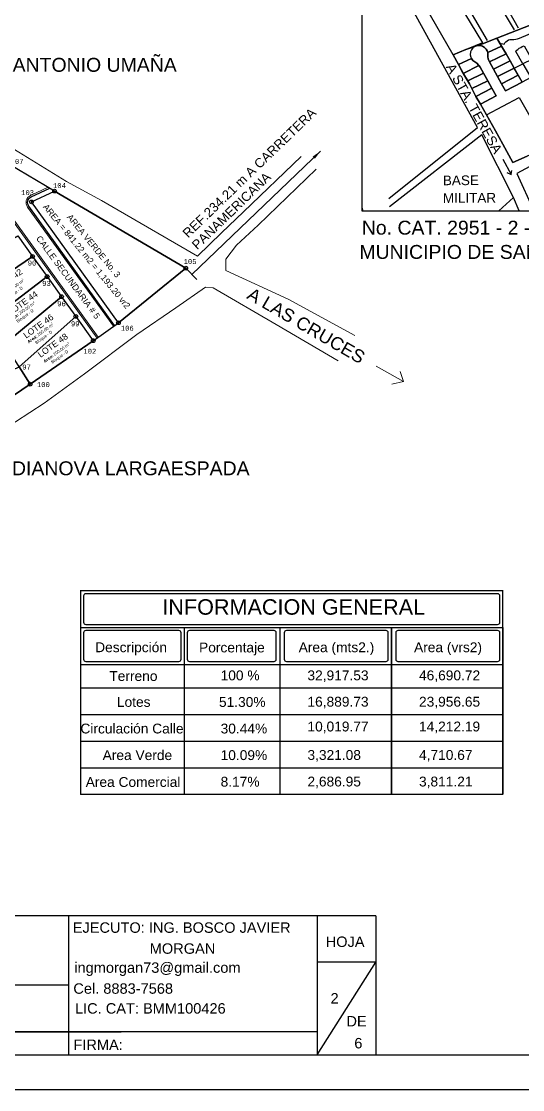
# Model space of a CAD drawing. Header units: millimetres. Extents: x 590482 to 595025, y 1306811 to 1308158.
# Drawn here: x 590818.2 to 590980.3, y 1306869.2 to 1307214.7 of the extents above; entities that cross this region are included whole.
import ezdxf
from ezdxf.enums import TextEntityAlignment as Align

# ---------------------------------------------------------------- set-up
doc = ezdxf.new("R2010")
doc.units = ezdxf.units.MM
doc.header["$PDMODE"] = 32
doc.header["$PDSIZE"] = 1.2
for name, color, linetype in [('2', 1, 'Continuous'), ('_CAMC_ACERA', 9, 'Continuous'), ('C-PROP-TEXT', 255, 'Continuous'), ('CAJETIN', 5, 'Continuous'), ('CERCO', 6, 'Continuous'), ('CIRCULO', 1, 'Continuous'), ('CVL_CUADCON_TX', 2, 'Continuous'), ('CVL_PUNTO', 2, 'Continuous'), ('CVL_PUNTO_NUM', 2, 'Continuous'), ('poligono', 4, 'Continuous'), ('POLIGONO MATRIZ REPLANTEO', 3, 'Continuous'), ('POLIGONO PLANO', 1, 'Continuous'), ('TEXT. FORMAT.', 3, 'Continuous'), ('TEXTO 2', 4, 'Continuous'), ('TEXTO 3', 2, 'Continuous')]:
    doc.layers.add(name, color=color, linetype=linetype)
for name, color, linetype, lineweight in [('_BORDILLOS Y CUNETAS', 252, 'Continuous', 20), ('_TEXTO', 3, 'Continuous', 25), ('COTAS', 40, 'Continuous', 5)]:
    doc.layers.add(name, color=color, linetype=linetype, lineweight=lineweight)
doc.styles.add('ARIAL', font='arial.ttf', dxfattribs={"width": 0.95, "height": 0.45})
doc.styles.add('CURVAS', font='arial.ttf', dxfattribs={"height": 1})
doc.styles.add('MONOTXT4', font='monotxt4.shx')
doc.styles.add('PUNTOS PI', font='arial.ttf', dxfattribs={"height": 2})
doc.styles.add('ROTULOS PI', font='arial.ttf', dxfattribs={"height": 3.5})
doc.styles.add('ST - ETIQUETAS', font='', dxfattribs={"height": 2.5})
doc.styles.get('ST - ETIQUETAS').set_extended_font_data('Roboto Thin')

msp = doc.modelspace()

# ---------------------------------------------------------------- linework, layer by layer
for p, q in [((590928.283, 1307303.416), (590928.283, 1307153.416)), ((590928.283, 1307153.416), (591115.783, 1307153.416))]:
    msp.add_line(p, q)
msp.add_lwpolyline([(591127.033, 1307314.666), (590496.283, 1307314.666), (590496.283, 1306869.166), (591127.033, 1306869.166)], close=True)
at = {"color": 7, "linetype": 'Continuous', "lineweight": 25}
for points in [[(590821.458, 1307156.306), (590828.946, 1307159.812), (590871.358, 1307134.889), (590849.586, 1307117.237)], [(590821.821, 1307138.686), (590803.031, 1307125.979), (590797.87, 1307134.199), (590817.055, 1307145.307)], [(590826.537, 1307132.136), (590808.01, 1307118.051), (590803.031, 1307125.979), (590821.821, 1307138.686)], [(590831.198, 1307125.662), (590812.823, 1307110.386), (590808.01, 1307118.051), (590826.537, 1307132.136)], [(590835.804, 1307119.264), (590817.486, 1307102.959), (590812.823, 1307110.386), (590831.198, 1307125.662)], [(590841.45, 1307111.423), (590821.001, 1307097.362), (590817.486, 1307102.959), (590835.804, 1307119.264)], [(590821.001, 1307097.362), (590801.145, 1307083.878), (590796.357, 1307093.064), (590817.486, 1307102.959)]]:
    msp.add_lwpolyline(points, close=True, dxfattribs=at)
at = {"layer": '2', "color": 1, "linetype": 'Continuous'}
msp.add_line((590928.283, 1307154.488), (590928.661, 1307153.416), dxfattribs=at)
at = {"layer": '_BORDILLOS Y CUNETAS'}
for points in [[(590847.959, 1307116.074), (590820.188, 1307154.648, -0.4698083), (590821.156, 1307158.373), (590826.856, 1307161.042)], [(590848.365, 1307116.365), (590820.593, 1307154.94, -0.4698083), (590821.368, 1307157.92), (590827.378, 1307160.734)], [(590843.077, 1307112.586), (590814.109, 1307152.822, 0.3607217), (590811.02, 1307153.626), (590774.411, 1307136.482, 0.4267178), (590773.254, 1307133.062), (590799.479, 1307082.747)], [(590799.896, 1307083.03), (590773.698, 1307133.293, -0.4267178), (590774.623, 1307136.029), (590811.232, 1307153.173, -0.3607217), (590813.703, 1307152.53), (590842.67, 1307112.295)]]:
    msp.add_lwpolyline(points, format="xyb", dxfattribs=at)
at = {"layer": '_CAMC_ACERA'}
msp.add_lwpolyline([(590848.365, 1307116.365), (590820.593, 1307154.94, -0.4698083), (590821.368, 1307157.92), (590827.378, 1307160.734)], format="xyb", dxfattribs=at)
at = {"layer": 'CAJETIN'}
msp.add_lwpolyline([(591115.783, 1307303.416), (590507.533, 1307303.416), (590507.533, 1306880.416), (591115.783, 1306880.416)], close=True, dxfattribs=at)
at = {"layer": 'CERCO', "color": 6}
for p, q in [((590838.29, 1307016.937), (590838.29, 1307008.412)), ((590869.161, 1307017.646), (590839, 1307017.646)), ((590869.87, 1307008.412), (590869.87, 1307016.937)), ((590871.859, 1307016.937), (590871.859, 1307008.412)), ((590899.921, 1307017.646), (590872.568, 1307017.646)), ((590900.631, 1307008.412), (590900.631, 1307016.937)), ((590903.192, 1307016.937), (590903.192, 1307008.412)), ((590936.148, 1307017.646), (590903.901, 1307017.646)), ((590936.857, 1307008.412), (590936.857, 1307016.937)), ((590939.275, 1307016.937), (590939.275, 1307008.412)), ((590972.231, 1307017.646), (590939.984, 1307017.646)), ((590972.94, 1307008.412), (590972.94, 1307016.937)), ((590839, 1307007.703), (590869.161, 1307007.703)), ((590872.568, 1307007.703), (590899.921, 1307007.703)), ((590903.901, 1307007.703), (590936.148, 1307007.703)), ((590939.984, 1307007.703), (590972.231, 1307007.703))]:
    msp.add_line(p, q, dxfattribs=at)
at = {"layer": 'CERCO', "lineweight": 13}
for points, elevation in [([(590726.052, 1307228.86), (590787.92, 1307190.248), (590797.451, 1307184.628), (590817.411, 1307172.387), (590832.824, 1307162.923), (590844.137, 1307156.786), (590875.146, 1307138.791), (590882.954, 1307146.298), (590890.035, 1307153.069), (590908.682, 1307171.034)], -3.128), ([(590926.016, 1307113.07), (590904.517, 1307124.808), (590884.305, 1307134.081), (590884.332, 1307137.791), (590887.765, 1307142.307), (590894.778, 1307148.842), (590913.578, 1307166.872)], -3.782), ([(590811.674, 1307082.137), (590825.536, 1307091.266), (590838.586, 1307100.734), (590855.584, 1307113.409), (590868.111, 1307122.015), (590877.76, 1307128.691), (590880.223, 1307128.513), (590900.624, 1307116.685), (590920.685, 1307104.928)], -460.616)]:
    msp.add_lwpolyline(points, dxfattribs=dict(at, elevation=elevation))
at = {"layer": 'CERCO', "color": 6}
for centre, start, end in [((590839, 1307016.937), 90, 180), ((590869.161, 1307016.937), 0, 90), ((590872.568, 1307016.937), 90, 180), ((590899.921, 1307016.937), 0, 90), ((590903.901, 1307016.937), 90, 180), ((590936.148, 1307016.937), 0, 90), ((590939.984, 1307016.937), 90, 180), ((590972.231, 1307016.937), 0, 90), ((590839, 1307008.412), 180, 270), ((590869.161, 1307008.412), 270, 0), ((590872.568, 1307008.412), 180, 270), ((590899.921, 1307008.412), 270, 0), ((590903.901, 1307008.412), 180, 270), ((590936.148, 1307008.412), 270, 0), ((590939.984, 1307008.412), 180, 270), ((590972.231, 1307008.412), 270, 0)]:
    msp.add_arc(centre, 0.709, start, end, dxfattribs=at)
at = {"layer": 'CIRCULO'}
for p, q in [((590837.296, 1307030.573), (590973.935, 1307030.573)), ((590837.296, 1307030.573), (590837.296, 1306964.712)), ((590870.865, 1307018.641), (590870.865, 1306964.712)), ((590901.768, 1307018.641), (590901.768, 1306964.712)), ((590937.851, 1307018.641), (590937.851, 1306964.712)), ((590973.935, 1307018.641), (590973.935, 1306964.712)), ((590932.809, 1306910.416), (590913.91, 1306910.416)), ((590913.91, 1306880.416), (590932.809, 1306910.416)), ((590833.421, 1306902.916), (590694.709, 1306902.916)), ((590507.99, 1306887.916), (590850.5, 1306887.916)), ((590850.5, 1306887.916), (590563.832, 1306887.916)), ((590913.91, 1306887.916), (590850.5, 1306887.916))]:
    msp.add_line(p, q, dxfattribs=at)
at = {"layer": 'CIRCULO', "color": 1, "linetype": 'Continuous'}
for p, q in [((590838.29, 1307028.869), (590838.29, 1307020.344)), ((590972.231, 1307029.579), (590839, 1307029.579)), ((590972.94, 1307020.344), (590972.94, 1307028.869)), ((590839, 1307019.635), (590972.231, 1307019.635))]:
    msp.add_line(p, q, dxfattribs=at)
at = {"layer": 'CIRCULO'}
for points in [[(590982.789, 1307213.435), (590972.019, 1307209.308), (590967.333, 1307207.463), (590961.905, 1307205.588), (590957.802, 1307203.906), (590959.543, 1307200.725), (590961.214, 1307197.709), (590963.126, 1307194.457), (590963.903, 1307192.958), (590964.126, 1307192.519), (590965.208, 1307190.442), (590966.645, 1307187.986), (590968.609, 1307184.522), (590971.546, 1307179.296), (590973.928, 1307175.006), (590977.158, 1307169.073), (590981.759, 1307171.085)], [(590982.789, 1307213.435), (590972.019, 1307209.308), (590972.957, 1307207.676), (590974.382, 1307207.332), (590974.595, 1307207.774), (590974.85, 1307208.108), (590975.277, 1307208.471), (590975.714, 1307208.695), (590976.188, 1307208.819), (590976.608, 1307208.843), (590977.01, 1307208.827), (590977.452, 1307208.84), (590978.11, 1307208.924), (590978.648, 1307209.053), (590979.273, 1307209.275), (590991.841, 1307214.617)], [(590973.935, 1306964.712), (590973.935, 1307030.573)], [(590837.296, 1307018.641), (590973.935, 1307018.641)], [(590837.296, 1307006.715), (590973.935, 1307006.715)]]:
    msp.add_lwpolyline(points, dxfattribs=at)
for points in [[(590968.846, 1307205.181), (590968.524, 1307205.767), (590968.012, 1307206.312), (590967.377, 1307206.706), (590966.661, 1307206.92), (590965.757, 1307206.919), (590967.333, 1307207.463), (590972.019, 1307209.308), (590973.523, 1307206.693), (590969.01, 1307204.614)], [(590969.38, 1307202.064), (590969.38, 1307202.064), (590969.208, 1307202.644), (590969.093, 1307203.294), (590969.055, 1307203.843), (590969.01, 1307204.614), (590973.523, 1307206.693), (590974.168, 1307205.571), (590974.939, 1307204.231), (590969.565, 1307201.605)], [(590978.087, 1307204.918), (590978.481, 1307205.346), (590978.798, 1307205.653), (590979.228, 1307206.002), (590979.689, 1307206.307), (590980.178, 1307206.566), (590980.769, 1307206.821), (590983.296, 1307202.366), (590980.419, 1307200.973)], [(590964.248, 1307202.059), (590964.836, 1307201.622), (590965.467, 1307201.16), (590966.175, 1307200.446), (590961.119, 1307197.88), (590959.543, 1307200.725), (590963.765, 1307202.667)], [(590969.565, 1307201.605), (590974.939, 1307204.231), (590976.275, 1307201.91), (590970.855, 1307199.235)], [(590970.855, 1307199.235), (590976.275, 1307201.91), (590977.599, 1307199.607), (590972.15, 1307196.89)], [(590966.555, 1307199.931), (590967.641, 1307197.998), (590962.543, 1307195.456), (590961.214, 1307197.709), (590961.119, 1307197.88), (590966.175, 1307200.446)], [(590969.015, 1307195.51), (590963.903, 1307192.958), (590963.126, 1307194.457), (590962.543, 1307195.456), (590967.641, 1307197.998)], [(590972.15, 1307196.89), (590977.599, 1307199.607), (590978.894, 1307197.349), (590973.451, 1307194.533)], [(590980.2, 1307195.086), (590978.894, 1307197.349), (590977.599, 1307199.607), (590980.419, 1307200.973), (590982.971, 1307196.537)], [(590970.363, 1307193.069), (590965.208, 1307190.442), (590964.126, 1307192.519), (590963.903, 1307192.958), (590969.015, 1307195.51)], [(590974.729, 1307192.22), (590973.451, 1307194.533), (590978.894, 1307197.349), (590980.2, 1307195.086)], [(590971.707, 1307190.637), (590966.645, 1307187.986), (590965.208, 1307190.442), (590970.363, 1307193.069)], [(590977.158, 1307169.073), (590973.928, 1307175.006), (590971.546, 1307179.296), (590968.609, 1307184.522), (590979.139, 1307190.037), (590988.362, 1307173.978), (590985.564, 1307172.736), (590981.759, 1307171.085)]]:
    msp.add_lwpolyline(points, close=True, dxfattribs=at)
at = {"layer": 'CIRCULO', "elevation": -130.926}
msp.add_lwpolyline([(590957.802, 1307203.906), (590961.905, 1307205.588), (590964.822, 1307206.596), (590964.202, 1307206.122), (590963.727, 1307205.492), (590963.464, 1307204.841), (590963.383, 1307203.839), (590963.562, 1307203.086), (590963.765, 1307202.667), (590959.543, 1307200.725)], close=True, dxfattribs=at)
msp.add_lwpolyline([(590957.802, 1307203.906), (590961.905, 1307205.588), (590964.822, 1307206.596), (590964.202, 1307206.122), (590963.727, 1307205.492), (590963.464, 1307204.841), (590963.383, 1307203.839), (590963.562, 1307203.086), (590963.765, 1307202.667), (590959.543, 1307200.725)], close=True, dxfattribs=at)
at = {"layer": 'CIRCULO', "const_width": 0.365}
msp.add_lwpolyline([(590837.296, 1307030.573), (590973.935, 1307030.573), (590973.935, 1306964.712), (590837.296, 1306964.712)], close=True, dxfattribs=at)
at = {"layer": 'CIRCULO', "color": 1, "linetype": 'Continuous'}
for points in [[(590837.296, 1306999.105), (590973.935, 1306999.105)], [(590837.296, 1306990.507), (590973.935, 1306990.507)], [(590837.296, 1306981.909), (590973.935, 1306981.909)], [(590837.296, 1306973.31), (590973.935, 1306973.31)], [(590837.296, 1306964.712), (590973.935, 1306964.712)]]:
    msp.add_lwpolyline(points, dxfattribs=at)
at = {"layer": 'CIRCULO'}
for points in [[(590972.019, 1307209.308, 0), (590967.333, 1307207.463, 0), (590965.757, 1307206.919, 0), (590966.661, 1307206.92, 0), (590967.377, 1307206.706, 0), (590968.012, 1307206.312, 0), (590968.524, 1307205.767, 0), (590968.846, 1307205.181, 0), (590969.01, 1307204.614, 0), (590973.523, 1307206.693, 0), (590972.019, 1307209.308, 0)], [(590974.168, 1307205.571, 0), (590973.523, 1307206.693, 0), (590969.01, 1307204.614, 0), (590969.055, 1307203.843, 0), (590969.093, 1307203.294, 0), (590969.208, 1307202.644, 0), (590969.38, 1307202.064, 0), (590969.565, 1307201.605, 0), (590974.939, 1307204.231, 0), (590974.168, 1307205.571, 0)], [(590965.467, 1307201.16, 0), (590964.836, 1307201.622, 0), (590964.248, 1307202.059, 0), (590963.765, 1307202.667, 0), (590959.543, 1307200.725, 0), (590961.119, 1307197.88, 0), (590966.175, 1307200.446, 0), (590965.467, 1307201.16, 0)], [(590976.275, 1307201.91, 0), (590974.939, 1307204.231, 0), (590969.565, 1307201.605, 0), (590970.855, 1307199.235, 0), (590976.275, 1307201.91, 0)], [(590976.275, 1307201.91, 0), (590970.855, 1307199.235, 0), (590972.15, 1307196.89, 0), (590977.599, 1307199.607, 0), (590976.275, 1307201.91, 0)], [(590967.641, 1307197.998, 0), (590966.555, 1307199.931, 0), (590966.175, 1307200.446, 0), (590961.119, 1307197.88, 0), (590961.214, 1307197.709, 0), (590961.839, 1307196.663, 0), (590962.543, 1307195.456, 0), (590967.641, 1307197.998, 0)], [(590969.015, 1307195.51, 0), (590967.641, 1307197.998, 0), (590962.543, 1307195.456, 0), (590963.126, 1307194.457, 0), (590963.903, 1307192.958, 0), (590969.015, 1307195.51, 0)], [(590978.894, 1307197.349, 0), (590978.779, 1307197.55, 0), (590977.599, 1307199.607, 0), (590972.15, 1307196.89, 0), (590973.451, 1307194.533, 0), (590978.894, 1307197.349, 0)], [(590969.015, 1307195.51, 0), (590963.903, 1307192.958, 0), (590965.208, 1307190.442, 0), (590970.363, 1307193.069, 0), (590969.015, 1307195.51, 0)], [(590980.2, 1307195.086, 0), (590978.894, 1307197.349, 0), (590973.451, 1307194.533, 0), (590974.729, 1307192.22, 0), (590980.2, 1307195.086, 0)], [(590970.363, 1307193.069, 0), (590965.208, 1307190.442, 0), (590965.223, 1307190.412, 0), (590966.645, 1307187.986, 0), (590971.707, 1307190.637, 0), (590970.363, 1307193.069, 0)]]:
    msp.add_polyline3d(points, dxfattribs=at)
at = {"layer": 'CIRCULO', "color": 1, "linetype": 'Continuous'}
for centre, start, end in [((590839, 1307028.869), 90, 180), ((590972.231, 1307028.869), 0, 90), ((590839, 1307020.344), 180, 270), ((590972.231, 1307020.344), 270, 0)]:
    msp.add_arc(centre, 0.709, start, end, dxfattribs=at)
at = {"layer": 'COTAS', "color": 1}
for p, q in [((590873.328, 1307132.863), (590914.936, 1307172.734, -1.727)), ((590871.401, 1307134.844), (590874.903, 1307131.243))]:
    msp.add_line(p, q, dxfattribs=at)
at = {"layer": 'COTAS'}
for points in [[(590932.99, 1307103.208), (590941.764, 1307098.205)], [(590937.955, 1307097.318), (590941.764, 1307098.205), (590940.724, 1307101.42)]]:
    msp.add_lwpolyline(points, dxfattribs=at)
at = {"layer": 'COTAS', "color": 1}
msp.add_solid([(590912.433, 1307171.007, -1.727), (590913.129, 1307170.288, -1.727), (590914.936, 1307172.734, -1.727)], dxfattribs=at)
at = {"layer": 'CVL_CUADCON_TX'}
for points in [[(590973.951, 1307170.112), (590976.638, 1307165.192)], [(590975.207, 1307165.78), (590976.638, 1307165.192), (590976.817, 1307166.448)]]:
    msp.add_lwpolyline(points, dxfattribs=at)
at = {"layer": 'CVL_PUNTO', "color": 2}
for p in [(590828.946, 1307159.812), (590821.458, 1307156.306), (590821.821, 1307138.686), (590826.537, 1307132.136), (590871.358, 1307134.889), (590831.198, 1307125.662), (590835.804, 1307119.264), (590849.586, 1307117.237), (590841.45, 1307111.423), (590821.001, 1307097.362)]:
    msp.add_point(p, dxfattribs=at)
at = {"layer": 'poligono'}
for p, q in [((590932.809, 1306925.416), (590507.533, 1306925.416)), ((590833.421, 1306925.416), (590833.421, 1306880.416)), ((590913.91, 1306925.416), (590913.91, 1306880.416)), ((590932.809, 1306925.416), (590932.809, 1306880.416))]:
    msp.add_line(p, q, dxfattribs=at)
at = {"layer": 'poligono', "color": 4}
msp.add_lwpolyline([(590937.851, 1306964.712), (590937.851, 1307018.641)], dxfattribs=at)
at = {"layer": 'POLIGONO MATRIZ REPLANTEO', "color": 3, "linetype": 'Continuous', "lineweight": 25}
msp.add_lwpolyline([(590801.145, 1307083.878), (590821.001, 1307097.362), (590841.45, 1307111.423), (590849.586, 1307117.237), (590871.358, 1307134.889), (590828.946, 1307159.812), (590814.362, 1307168.442)], dxfattribs=at)
at = {"layer": 'POLIGONO PLANO'}
for points in [[(590937.078, 1307157.386), (590965.664, 1307180.393), (590943.487, 1307220.731), (590933.974, 1307238.977)], [(590979.008, 1307212.565), (590970.218, 1307228.016), (590978.818, 1307231.538), (590987.158, 1307216.335)], [(590968.91, 1307208.505), (590959.983, 1307223.918), (590968.422, 1307227.438), (590977.549, 1307211.925)], [(590957.802, 1307203.906), (590948.855, 1307219.385), (590957.845, 1307223.535), (590967.289, 1307207.815), (590957.802, 1307203.906)], [(590981.76, 1307171.084), (590977.159, 1307169.072), (590973.928, 1307175.005), (590971.546, 1307179.296), (590968.609, 1307184.522), (590966.645, 1307187.985), (590965.208, 1307190.442), (590964.126, 1307192.519), (590963.904, 1307192.957), (590963.126, 1307194.457), (590961.214, 1307197.709), (590959.543, 1307200.725), (590957.802, 1307203.906), (590961.905, 1307205.588), (590967.333, 1307207.463), (590972.019, 1307209.308), (590982.789, 1307213.435)], [(591115.783, 1307173.359), (591049.914, 1307211.378), (591036.707, 1307201.623), (591018.063, 1307188.415), (591007.623, 1307181.278), (590978.447, 1307165.466), (590983.905, 1307153.416)], [(590979.187, 1307153.416), (590977.353, 1307157.702), (590967.128, 1307177.973), (590937.249, 1307154.72)], [(590977.353, 1307157.702), (590972.605, 1307153.416)]]:
    msp.add_lwpolyline(points, dxfattribs=at)

# ---------------------------------------------------------------- texts
at = {"style": 'ROTULOS PI'}
for s, p in [('No. CAT. 2951 - 2 - 02 - 000 - 21000 (53900770091916)', (590928.301, 1307145.734)), ('MUNICIPIO DE SANTA TERESA, DEPTO. DE CARAZO', (590927.51, 1307137.883))]:
    msp.add_text(s, height=4.5, dxfattribs=at).set_placement(p)
at = {"layer": '_TEXTO', "style": 'PUNTOS PI'}
for s, p in [('ANTONIO UMAÑA', (590841.906, 1307198.403, -460.616)), ('DIANOVA LARGAESPADA', (590853.577, 1307067.901, -460.616))]:
    msp.add_text(s, height=4.5, dxfattribs=at).set_placement(p, align=Align.CENTER)
at = {"layer": 'C-PROP-TEXT', "color": 92, "linetype": 'Continuous', "lineweight": -3, "char_height": 1, "attachment_point": 2, "rotation": 35.83817, "style": 'ST - ETIQUETAS'}
for insert in [(590814.591, 1307128.534), (590818.1, 1307121.223), (590824.108, 1307114.285), (590829.303, 1307107.974)]:
    msp.add_mtext('{\\fRoboto Thin|b1|i0|c0|p2;\\C18;\\c0;Area:\\C0; \\fRoboto Thin|b0|i0|c0|p2;\\C178;\\c4980736;200.00 m²\\PBloque - D}', dxfattribs=dict(at, insert=insert))
at = {"layer": 'COTAS', "color": 3, "char_height": 3, "attachment_point": 5, "rotation": 44.07989, "style": 'PUNTOS PI'}
for s, insert in [('\\A1;REF.234.21 m A CARRETERA ', (590891.912, 1307165.7)), ('\\A1; PANAMERICANA', (590885.686, 1307153.005, -2.973))]:
    msp.add_mtext(s, dxfattribs=dict(at, insert=insert))
at = {"layer": 'CVL_CUADCON_TX', "style": 'CURVAS'}
for s, height, rotation, p in [('A STA. TERESA', 3.125, 298.96779, (590955.376, 1307199.986)), ('BASE', 3.125, 0.25944, (590954.517, 1307161.71)), ('MILITAR', 3.125, 0.25944, (590954.517, 1307156.005)), ('A LAS CRUCES', 4.16667, 329.85587, (590890.805, 1307125.236))]:
    msp.add_text(s, height=height, rotation=rotation, dxfattribs=at).set_placement(p)
at = {"layer": 'CVL_PUNTO_NUM', "color": 2, "style": 'MONOTXT4'}
for s, p in [('107', (590814.748, 1307168.61)), ('103', (590818.13, 1307158.524)), ('104', (590828.434, 1307160.783)), ('90', (590820.258, 1307135.738)), ('105', (590870.679, 1307136.223)), ('93', (590824.933, 1307129.163)), ('96', (590829.791, 1307122.569)), ('99', (590834.237, 1307116.078)), ('106', (590850.36, 1307114.656)), ('102', (590838.26, 1307107.2)), ('97', (590818.483, 1307102.095)), ('100', (590823.235, 1307096.428))]:
    msp.add_text(s, height=1.6, dxfattribs=at).set_placement(p)
at = {"layer": 'TEXT. FORMAT.', "style": 'PUNTOS PI'}
msp.add_text('AREA = 841.22 m2 = 1,193.20 vr2', height=2, rotation=309.23131, dxfattribs=at).set_placement((590839.182, 1307138.617), align=Align.MIDDLE)
for s, rotation, p in [('AREA VERDE No. 3', 309.23131, (590832.774, 1307151.348)), ('CALLE SECUNDARIA # 5', 306.43342, (590822.844, 1307144.457)), (' LOTE 42', 35.62587, (590809.058, 1307126.296)), (' LOTE 44', 35.62587, (590814.019, 1307119.058)), (' LOTE 46', 35.62587, (590819.1, 1307111.598)), (' LOTE 48', 35.62587, (590823.759, 1307105.393))]:
    msp.add_text(s, height=2, rotation=rotation, dxfattribs=at).set_placement(p)
at = {"layer": 'TEXT. FORMAT.', "color": 3, "linetype": 'Continuous', "style": 'ARIAL'}
for s, height, p in [('Descripción', 3.18192, (590853.68, 1307010.662)), ('Porcentaje', 3.1819, (590886.283, 1307010.594)), ('Area (mts2.)', 3.18192, (590920.102, 1307010.662)), ('Area (vrs2)', 3.18192, (590956.185, 1307010.662))]:
    msp.add_text(s, height=height, dxfattribs=at).set_placement(p, align=Align.CENTER)
at = {"layer": 'TEXTO 2', "style": 'ROTULOS PI'}
msp.add_text('INFORMACION GENERAL', height=5, dxfattribs=at).set_placement((590906.273, 1307022.792), align=Align.CENTER)
at = {"layer": 'TEXTO 3', "color": 2, "linetype": 'Continuous', "style": 'ARIAL'}
for s, height, p in [('Terreno', 3.1819, (590846.653, 1307001.362)), ('100 %%%', 3.1819, (590882.635, 1307001.572)), ('32,917.53', 3.1819, (590910.715, 1307001.572)), ('46,690.72', 3.1819, (590946.798, 1307001.572)), ('Lotes', 3.1819, (590849.09, 1306992.986)), ('51.30%%%', 3.1819, (590882.096, 1306992.974)), ('16,889.73', 3.1819, (590910.715, 1306993.053)), ('23,956.65', 3.1819, (590946.798, 1306993.053)), ('Circulación Calle', 3.18192, (590837.296, 1306984.375)), ('30.44%%%', 3.1819, (590882.635, 1306984.375)), ('10,019.77', 3.1819, (590910.715, 1306985.035)), ('14,212.19', 3.1819, (590946.798, 1306985.035)), ('Area Verde', 3.1819, (590844.482, 1306975.777)), ('10.09%%%', 3.1819, (590882.635, 1306975.777)), ('3,321.08', 3.1819, (590910.715, 1306975.83)), ('4,710.67', 3.1819, (590946.798, 1306975.83)), ('Area Comercial', 3.18192, (590839.002, 1306967.082)), ('8.17%%%', 3.1819, (590882.635, 1306967.179)), ('2,686.95', 3.1819, (590910.715, 1306967.232)), ('3,811.21', 3.1819, (590946.798, 1306967.232))]:
    msp.add_text(s, height=height, dxfattribs=at).set_placement(p)
at = {"layer": 'TEXTO 3', "style": 'ROTULOS PI'}
for s, p in [('EJECUTO: ING. BOSCO JAVIER', (590834.808, 1306919.894)), ('HOJA', (590916.615, 1306915.323)), ('MORGAN', (590859.702, 1306913.109)), ('ingmorgan73@gmail.com', (590835.301, 1306906.954)), ('Cel. 8883-7568', (590835.005, 1306900.18)), ('2', (590918.169, 1306897.01)), ('LIC. CAT: BMM100426', (590835.532, 1306893.756)), ('DE', (590923.323, 1306889.607)), ('FIRMA:', (590835.025, 1306881.984)), ('6', (590925.871, 1306882.505))]:
    msp.add_text(s, height=3.375, dxfattribs=at).set_placement(p)

doc.saveas('drawing.dxf')
